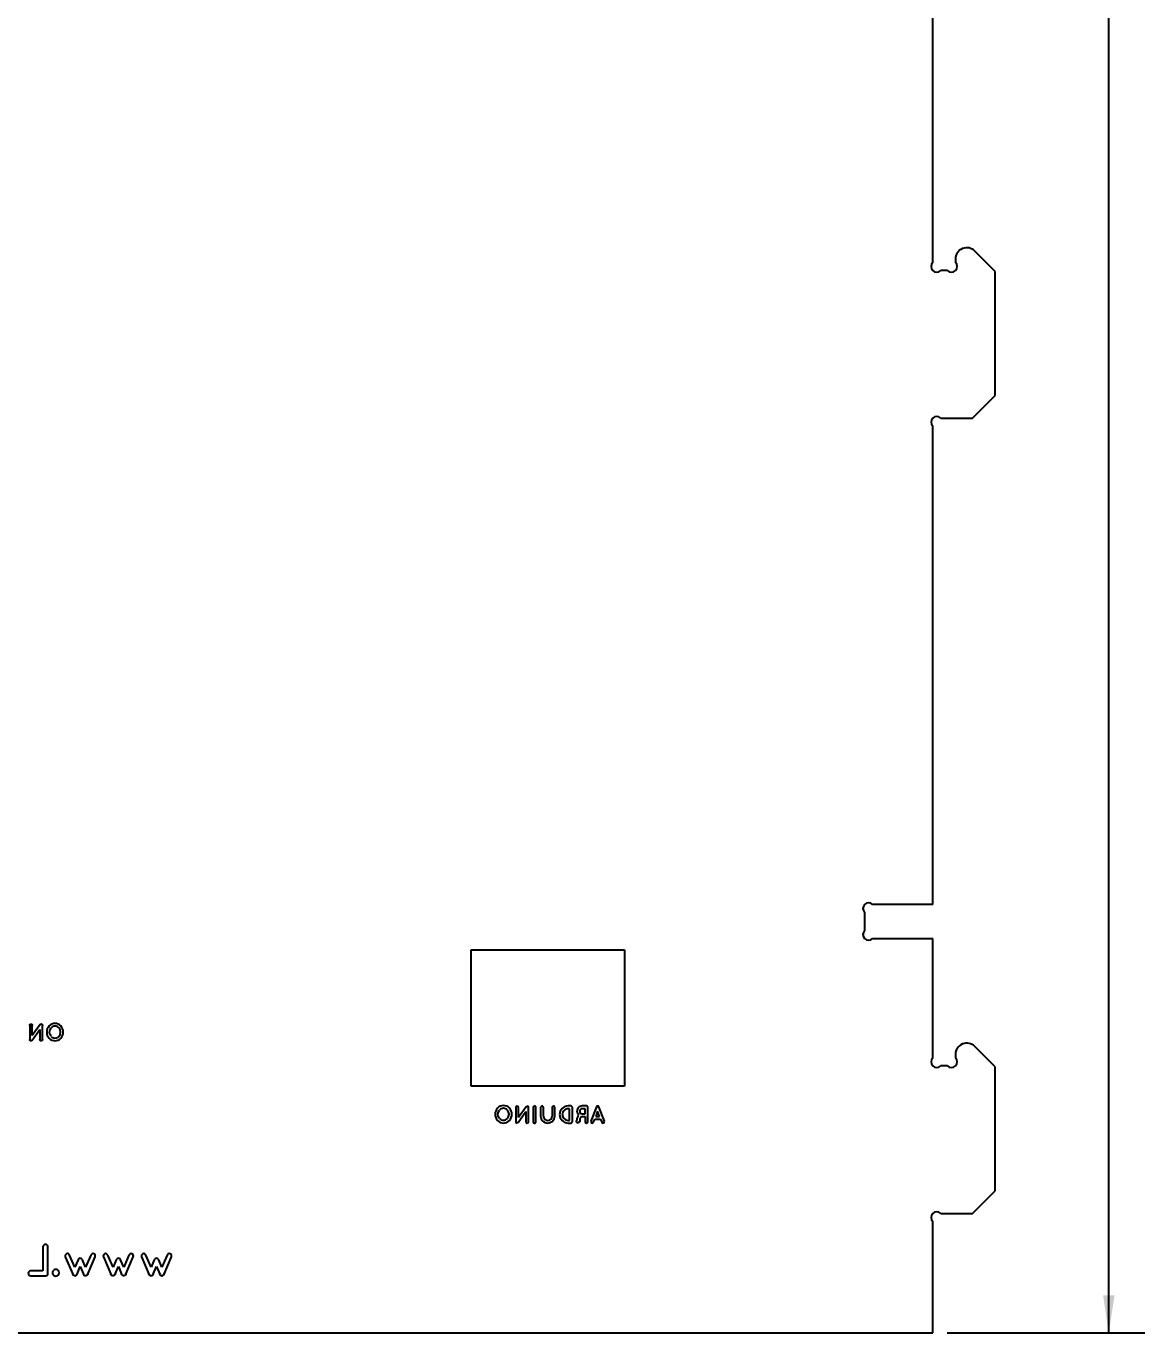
# Model space of a CAD drawing. Extents: x 29 to 408, y 62 to 292.
# Drawn here: x 309.3 to 407.8, y 62.4 to 177.4 of the extents above; entities that cross this region are included whole.
import ezdxf
from ezdxf.enums import TextEntityAlignment as Align

# ---------------------------------------------------------------- set-up
doc = ezdxf.new("R2010")
doc.units = 0
doc.layers.get('0').update_dxf_attribs({"linetype": 'CONTINUOUS'})
doc.dimstyles.new('SLDDIMSTYLE0', dxfattribs={"dimtxt": 3.175, "dimasz": 3.302, "dimexe": 0, "dimexo": 0.0625, "dimgap": 0.79375, "dimtad": 0, "dimtih": 1, "dimtoh": 1, "dimrnd": 1e-09, "dimzin": 12, "dimsah": 1, "dimcen": 0.09, "dimazin": 3, "dimtfac": 1, "dimtofl": 0, "dimtmove": 0, "dimatfit": 3})

# ---------------------------------------------------------------- blocks, each defined once
blk = doc.blocks.new('*D1')
at = {"color": 7, "linetype": 'CONTINUOUS'}
for p, q in [((390.42, 292.39), (407.83, 292.39)), ((404.65, 292.39), (404.65, 184.63)), ((404.65, 62.39), (404.65, 179.6)), ((390.42, 62.39), (407.83, 62.39))]:
    blk.add_line(p, q, dxfattribs=at)
for points in [[(404.65, 292.39), (404.15, 289.09), (405.16, 289.09)], [(404.65, 62.39), (405.16, 65.7), (404.15, 65.7)]]:
    blk.add_solid(points, dxfattribs=at)
at = {"color": 7, "linetype": 'CONTINUOUS', "width": 0.7}
blk.add_text('230', height=3.175, dxfattribs=at).set_placement((401.14, 179.6), align=Align.BOTTOM_LEFT)

msp = doc.modelspace()

# ---------------------------------------------------------------- linework, layer by layer
at = {"color": 7, "linetype": 'CONTINUOUS'}
for p, q in [((389.154, 156.6), (389.154, 212.186)), ((394.654, 155.808), (392.861, 157.6)), ((391.154, 156.893), (391.154, 156.6)), ((390.447, 155.893), (389.861, 155.893)), ((394.654, 144.893), (394.654, 155.808)), ((392.654, 142.893), (394.654, 144.893)), ((389.861, 142.893), (392.654, 142.893)), ((389.154, 100.093), (389.154, 142.186)), ((389.154, 100.093), (383.861, 100.093)), ((383.154, 99.386), (383.154, 97.8)), ((383.861, 97.093), (389.154, 97.093)), ((389.154, 86.6), (389.154, 97.093)), ((348.504, 96.093), (362.004, 96.093)), ((348.504, 84.093), (348.504, 96.093)), ((362.004, 96.093), (362.004, 84.093)), ((309.648, 89.449), (309.648, 88.211)), ((309.863, 88.149), (310.545, 89.095)), ((310.569, 89.524), (309.88, 88.571)), ((309.88, 88.571), (309.88, 89.449)), ((310.545, 89.095), (310.545, 88.211)), ((310.778, 88.211), (310.778, 89.452)), ((394.654, 85.808), (392.861, 87.6)), ((391.154, 86.893), (391.154, 86.6)), ((390.447, 85.893), (389.861, 85.893)), ((394.654, 74.893), (394.654, 85.808)), ((362.004, 84.093), (348.504, 84.093)), ((352.437, 82.222), (352.437, 80.973)), ((352.654, 80.91), (353.342, 81.865)), ((353.366, 82.298), (352.671, 81.336)), ((352.671, 81.336), (352.671, 82.222)), ((353.342, 81.865), (353.342, 80.973)), ((353.576, 80.973), (353.576, 82.224)), ((353.981, 82.242), (353.981, 80.973)), ((354.219, 80.973), (354.219, 82.242)), ((354.632, 82.242), (354.632, 81.476)), ((354.871, 81.476), (354.871, 82.242)), ((355.637, 82.242), (355.637, 81.476)), ((355.875, 81.476), (355.875, 82.242)), ((357.305, 82.36), (357.052, 82.36)), ((357.185, 82.121), (357.052, 82.121)), ((357.185, 81.093), (357.185, 82.121)), ((357.424, 80.973), (357.424, 82.242)), ((358.68, 82.36), (358.295, 82.36)), ((358.559, 82.121), (358.295, 82.121)), ((358.295, 81.678), (358.559, 81.678)), ((358.559, 81.678), (358.559, 82.121)), ((358.798, 80.973), (358.798, 82.242)), ((359.538, 82.282), (359.062, 81.016)), ((359.652, 81.908), (359.477, 81.446)), ((359.826, 81.446), (359.652, 81.908)), ((360.241, 81.016), (359.766, 82.282)), ((357.052, 81.093), (357.185, 81.093)), ((357.052, 80.855), (357.305, 80.855)), ((357.895, 80.876), (357.897, 80.876)), ((358.305, 81.439), (358.559, 81.439)), ((358.559, 81.439), (358.559, 80.973)), ((359.284, 80.93), (359.389, 81.209)), ((359.389, 81.209), (359.912, 81.209)), ((359.477, 81.446), (359.826, 81.446)), ((359.912, 81.209), (360.017, 80.93)), ((392.654, 72.893), (394.654, 74.893)), ((389.861, 72.893), (392.654, 72.893)), ((389.154, 62.393), (389.154, 72.186)), ((310.814, 69.964), (310.814, 67.859)), ((311.251, 67.638), (311.251, 69.964)), ((312.784, 69.077), (313.435, 67.547)), ((313.628, 68.17), (313.163, 69.231)), ((315.036, 69.231), (314.571, 68.17)), ((314.764, 67.547), (315.411, 69.077)), ((316.14, 69.077), (316.79, 67.547)), ((316.983, 68.17), (316.518, 69.231)), ((318.391, 69.231), (317.926, 68.17)), ((318.119, 67.547), (318.766, 69.077)), ((319.495, 69.077), (320.145, 67.547)), ((320.338, 68.17), (319.873, 69.231)), ((321.746, 69.231), (321.281, 68.17)), ((321.474, 67.547), (322.121, 69.077)), ((310.814, 67.859), (309.745, 67.859)), ((313.908, 68.829), (313.628, 68.17)), ((313.814, 67.547), (314.101, 68.229)), ((314.101, 68.229), (314.381, 67.547)), ((314.571, 68.17), (314.295, 68.829)), ((317.263, 68.829), (316.983, 68.17)), ((317.169, 67.547), (317.457, 68.229)), ((317.457, 68.229), (317.737, 67.547)), ((317.926, 68.17), (317.65, 68.829)), ((320.619, 68.829), (320.338, 68.17)), ((320.524, 67.547), (320.812, 68.229)), ((320.812, 68.229), (321.092, 67.547)), ((321.281, 68.17), (321.005, 68.829)), ((309.745, 67.421), (311.034, 67.421)), ((313.581, 67.425), (313.589, 67.425)), ((313.664, 67.425), (313.672, 67.425)), ((313.699, 67.433), (313.703, 67.437)), ((313.703, 67.437), (313.707, 67.437)), ((313.743, 67.46), (313.743, 67.464)), ((314.401, 67.516), (314.401, 67.512)), ((314.401, 67.512), (314.425, 67.488)), ((314.429, 67.484), (314.452, 67.46)), ((314.488, 67.437), (314.496, 67.437)), ((314.524, 67.425), (314.531, 67.425)), ((314.61, 67.425), (314.622, 67.425)), ((314.717, 67.484), (314.725, 67.488)), ((316.936, 67.425), (316.944, 67.425)), ((317.019, 67.425), (317.027, 67.425)), ((317.054, 67.433), (317.058, 67.437)), ((317.058, 67.437), (317.062, 67.437)), ((317.098, 67.46), (317.098, 67.464)), ((317.756, 67.516), (317.756, 67.512)), ((317.756, 67.512), (317.78, 67.488)), ((317.784, 67.484), (317.807, 67.46)), ((317.843, 67.437), (317.851, 67.437)), ((317.879, 67.425), (317.887, 67.425)), ((317.965, 67.425), (317.977, 67.425)), ((318.072, 67.484), (318.08, 67.488)), ((320.291, 67.425), (320.299, 67.425)), ((320.374, 67.425), (320.382, 67.425)), ((320.41, 67.433), (320.414, 67.437)), ((320.414, 67.437), (320.418, 67.437)), ((320.453, 67.46), (320.453, 67.464)), ((321.111, 67.516), (321.111, 67.512)), ((321.111, 67.512), (321.135, 67.488)), ((321.139, 67.484), (321.163, 67.46)), ((321.198, 67.437), (321.206, 67.437)), ((321.234, 67.425), (321.242, 67.425)), ((321.321, 67.425), (321.332, 67.425)), ((321.427, 67.484), (321.435, 67.488)), ((216.754, 62.393), (389.154, 62.393))]:
    msp.add_line(p, q, dxfattribs=at)
for points in [[(309.648, 89.449), (309.652, 89.49), (309.664, 89.519), (309.68, 89.538), (309.698, 89.551), (309.733, 89.563), (309.765, 89.565), (309.797, 89.563), (309.831, 89.551), (309.849, 89.538), (309.864, 89.519), (309.876, 89.49), (309.88, 89.449)], [(310.569, 89.524), (310.596, 89.554), (310.622, 89.571), (310.647, 89.578), (310.669, 89.577), (310.703, 89.567), (310.727, 89.552), (310.746, 89.538), (310.758, 89.525), (310.769, 89.509), (310.776, 89.486), (310.778, 89.452)], [(311.388, 88.861), (311.437, 89.089), (311.533, 89.234)], [(311.533, 88.49), (311.419, 88.678), (311.388, 88.861)], [(309.863, 88.149), (309.856, 88.139), (309.839, 88.12), (309.815, 88.102), (309.786, 88.094), (309.747, 88.094), (309.72, 88.098), (309.689, 88.112), (309.674, 88.126), (309.661, 88.146), (309.651, 88.174), (309.648, 88.211)], [(310.778, 88.211), (310.774, 88.169), (310.762, 88.14), (310.746, 88.119), (310.729, 88.107), (310.694, 88.095), (310.661, 88.093), (310.629, 88.095), (310.596, 88.107), (310.578, 88.119), (310.562, 88.14), (310.55, 88.169), (310.545, 88.211)], [(350.869, 81.629), (350.919, 81.859), (351.015, 82.005)], [(358.002, 81.545), (357.87, 81.722), (357.834, 81.898)], [(351.015, 81.255), (350.9, 81.445), (350.869, 81.629)], [(352.643, 80.898), (352.598, 80.864), (352.555, 80.855)], [(352.654, 80.91), (352.649, 80.903), (352.643, 80.898)], [(357.847, 81.106), (357.855, 81.161), (357.856, 81.233)], [(357.895, 80.876), (357.863, 80.879), (357.847, 80.883)], [(357.856, 81.233), (357.88, 81.374), (357.927, 81.465)], [(357.981, 80.9), (357.93, 80.879), (357.897, 80.876)], [(357.927, 81.465), (357.967, 81.514), (358.002, 81.545)], [(358.05, 80.975), (358.015, 80.928), (357.981, 80.9)], [(358.095, 81.233), (358.08, 81.068), (358.05, 80.975)], [(358.12, 81.326), (358.101, 81.28), (358.095, 81.233)], [(358.185, 81.388), (358.144, 81.355), (358.12, 81.326)], [(358.305, 81.439), (358.247, 81.42), (358.185, 81.388)], [(359.174, 80.855), (359.15, 80.857), (359.133, 80.861)], [(360.17, 80.861), (360.148, 80.856), (360.129, 80.855)], [(313.451, 67.516), (313.44, 67.535), (313.435, 67.547)], [(313.475, 67.488), (313.462, 67.501), (313.455, 67.512)], [(313.506, 67.464), (313.493, 67.474), (313.482, 67.484)], [(313.51, 67.456), (313.51, 67.458), (313.509, 67.46), (313.508, 67.461), (313.507, 67.462), (313.506, 67.463), (313.506, 67.464)], [(313.546, 67.437), (313.524, 67.446), (313.51, 67.456)], [(313.581, 67.425), (313.562, 67.431), (313.549, 67.433)], [(313.628, 67.421), (313.605, 67.422), (313.589, 67.425)], [(313.664, 67.425), (313.644, 67.421), (313.628, 67.421)], [(313.699, 67.433), (313.682, 67.43), (313.672, 67.425)], [(313.743, 67.46), (313.723, 67.444), (313.707, 67.437)], [(313.774, 67.488), (313.774, 67.487), (313.774, 67.486), (313.773, 67.486), (313.772, 67.485), (313.77, 67.484), (313.766, 67.484)], [(313.794, 67.512), (313.784, 67.498), (313.774, 67.488)], [(313.814, 67.547), (313.806, 67.531), (313.798, 67.516)], [(314.401, 67.516), (314.389, 67.535), (314.381, 67.547)], [(314.488, 67.437), (314.47, 67.447), (314.452, 67.46)], [(314.571, 67.421), (314.55, 67.422), (314.531, 67.425)], [(314.61, 67.425), (314.59, 67.421), (314.571, 67.421)], [(314.646, 67.433), (314.632, 67.43), (314.622, 67.425)], [(314.689, 67.46), (314.67, 67.444), (314.654, 67.437)], [(314.693, 67.464), (314.693, 67.462), (314.693, 67.461), (314.692, 67.461), (314.692, 67.461), (314.692, 67.46), (314.691, 67.46), (314.689, 67.46)], [(314.717, 67.484), (314.7, 67.472), (314.693, 67.464)], [(314.74, 67.512), (314.731, 67.498), (314.725, 67.488)], [(314.744, 67.516), (314.744, 67.513), (314.744, 67.512), (314.744, 67.512), (314.744, 67.512), (314.743, 67.512), (314.742, 67.512), (314.74, 67.512)], [(314.764, 67.547), (314.753, 67.531), (314.744, 67.516)], [(316.806, 67.516), (316.796, 67.535), (316.79, 67.547)], [(316.83, 67.488), (316.817, 67.501), (316.81, 67.512)], [(316.861, 67.464), (316.848, 67.474), (316.838, 67.484)], [(316.865, 67.456), (316.865, 67.458), (316.864, 67.46), (316.863, 67.461), (316.862, 67.462), (316.861, 67.463), (316.861, 67.464)], [(316.901, 67.437), (316.88, 67.446), (316.865, 67.456)], [(316.936, 67.425), (316.917, 67.431), (316.905, 67.433)], [(316.983, 67.421), (316.96, 67.422), (316.944, 67.425)], [(317.019, 67.425), (316.999, 67.421), (316.983, 67.421)], [(317.054, 67.433), (317.038, 67.43), (317.027, 67.425)], [(317.098, 67.46), (317.078, 67.444), (317.062, 67.437)], [(317.129, 67.488), (317.129, 67.487), (317.129, 67.486), (317.128, 67.486), (317.127, 67.485), (317.125, 67.484), (317.121, 67.484)], [(317.149, 67.512), (317.139, 67.498), (317.129, 67.488)], [(317.169, 67.547), (317.161, 67.531), (317.153, 67.516)], [(317.756, 67.516), (317.744, 67.535), (317.737, 67.547)], [(317.843, 67.437), (317.825, 67.447), (317.807, 67.46)], [(317.926, 67.421), (317.905, 67.422), (317.887, 67.425)], [(317.965, 67.425), (317.945, 67.421), (317.926, 67.421)], [(318.001, 67.433), (317.987, 67.43), (317.977, 67.425)], [(318.044, 67.46), (318.026, 67.444), (318.009, 67.437)], [(318.048, 67.464), (318.048, 67.462), (318.048, 67.461), (318.048, 67.461), (318.047, 67.461), (318.047, 67.46), (318.046, 67.46), (318.044, 67.46)], [(318.072, 67.484), (318.055, 67.472), (318.048, 67.464)], [(318.095, 67.512), (318.087, 67.498), (318.08, 67.488)], [(318.099, 67.516), (318.099, 67.513), (318.099, 67.512), (318.099, 67.512), (318.099, 67.512), (318.098, 67.512), (318.097, 67.512), (318.095, 67.512)], [(318.119, 67.547), (318.108, 67.531), (318.099, 67.516)], [(320.161, 67.516), (320.151, 67.535), (320.145, 67.547)], [(320.185, 67.488), (320.172, 67.501), (320.165, 67.512)], [(320.216, 67.464), (320.203, 67.474), (320.193, 67.484)], [(320.22, 67.456), (320.22, 67.458), (320.219, 67.46), (320.218, 67.461), (320.217, 67.462), (320.216, 67.463), (320.216, 67.464)], [(320.256, 67.437), (320.235, 67.446), (320.22, 67.456)], [(320.291, 67.425), (320.272, 67.431), (320.26, 67.433)], [(320.338, 67.421), (320.315, 67.422), (320.299, 67.425)], [(320.374, 67.425), (320.354, 67.421), (320.338, 67.421)], [(320.41, 67.433), (320.393, 67.43), (320.382, 67.425)], [(320.453, 67.46), (320.433, 67.444), (320.418, 67.437)], [(320.485, 67.488), (320.484, 67.487), (320.484, 67.486), (320.483, 67.486), (320.483, 67.485), (320.48, 67.484), (320.477, 67.484)], [(320.504, 67.512), (320.495, 67.498), (320.485, 67.488)], [(320.524, 67.547), (320.517, 67.531), (320.508, 67.516)], [(321.111, 67.516), (321.099, 67.535), (321.092, 67.547)], [(321.198, 67.437), (321.18, 67.447), (321.163, 67.46)], [(321.281, 67.421), (321.26, 67.422), (321.242, 67.425)], [(321.321, 67.425), (321.3, 67.421), (321.281, 67.421)], [(321.356, 67.433), (321.343, 67.43), (321.332, 67.425)], [(321.399, 67.46), (321.381, 67.444), (321.364, 67.437)], [(321.403, 67.464), (321.403, 67.462), (321.403, 67.461), (321.403, 67.461), (321.402, 67.461), (321.402, 67.46), (321.401, 67.46), (321.399, 67.46)], [(321.427, 67.484), (321.411, 67.472), (321.403, 67.464)], [(321.451, 67.512), (321.442, 67.498), (321.435, 67.488)], [(321.455, 67.516), (321.455, 67.513), (321.454, 67.512), (321.454, 67.512), (321.454, 67.512), (321.453, 67.512), (321.453, 67.512), (321.451, 67.512)], [(321.474, 67.547), (321.463, 67.531), (321.455, 67.516)]]:
    msp.add_lwpolyline(points, dxfattribs=at)
for centre, radius, start, end in [((392.154, 156.893), 1, 45, 180), ((389.507, 156.247), 0.5, 135, 315), ((390.8, 156.247), 0.5, 225, 45), ((389.507, 142.54), 0.5, 45, 225), ((383.507, 99.74), 0.5, 45, 225), ((383.507, 97.447), 0.5, 135, 315), ((311.928, 88.861), 0.783, 136.45592, 223.54408), ((311.876, 88.929), 0.699, 42.39026, 137.60974), ((311.874, 88.925), 0.461, 42.20933, 137.79067), ((311.814, 88.862), 0.548, 317.19199, 42.80801), ((311.813, 88.861), 0.791, 317.0196, 42.9804), ((311.876, 88.793), 0.699, 222.43363, 317.56637), ((311.874, 88.795), 0.458, 221.77796, 318.22204), ((392.154, 86.893), 1, 45, 180), ((389.507, 86.247), 0.5, 135, 315), ((390.8, 86.247), 0.5, 225, 45), ((351.413, 81.629), 0.79, 136.4507, 223.5493), ((351.361, 81.698), 0.705, 42.39171, 137.60829), ((351.359, 81.693), 0.464, 42.20197, 137.79803), ((351.299, 81.63), 0.552, 317.16093, 42.83907), ((351.298, 81.629), 0.798, 317.02126, 42.97874), ((352.555, 82.22), 0.119, 90.15163, 178.8058), ((352.554, 82.222), 0.117, 0.33539, 89.66553), ((353.461, 82.226), 0.119, 54.74495, 143.19514), ((353.46, 82.23), 0.116, 357.45273, 53.68468), ((354.1, 82.24), 0.12, 89.66678, 179.30398), ((354.103, 82.243), 0.117, 359.2872, 90.7119), ((354.749, 82.243), 0.117, 89.29198, 180.70892), ((354.753, 82.241), 0.118, 0.06484, 90.97857), ((355.756, 82.24), 0.12, 89.66216, 179.29443), ((355.758, 82.243), 0.117, 359.28271, 90.71639), ((357.052, 81.609), 0.751, 90.00558, 179.99101), ((357.051, 81.61), 0.511, 89.94959, 180.04936), ((357.307, 82.243), 0.117, 359.27481, 90.72429), ((358.294, 81.9), 0.46, 89.93837, 180.33071), ((358.295, 81.9), 0.222, 90.0293, 180.52592), ((358.294, 81.899), 0.22, 180.29959, 270.26738), ((358.681, 82.243), 0.117, 359.29341, 90.7129), ((359.648, 82.24), 0.118, 88.14659, 158.74084), ((359.654, 82.238), 0.12, 21.93084, 91.17483), ((351.361, 81.56), 0.705, 222.42917, 317.57083), ((351.359, 81.561), 0.461, 221.73228, 318.26772), ((352.556, 80.974), 0.119, 180.38208, 269.61702), ((353.461, 80.973), 0.119, 180.14677, 268.81068), ((353.458, 80.972), 0.118, 269.82296, 0.17794), ((354.1, 80.974), 0.12, 180.58779, 270.44145), ((354.103, 80.971), 0.117, 269.28438, 0.71652), ((355.254, 81.476), 0.621, 179.99455, 270.00854), ((355.253, 81.475), 0.382, 179.90129, 270.10345), ((355.253, 81.477), 0.383, 270.07055, 359.92917), ((355.255, 81.475), 0.62, 269.88434, 0.11532), ((357.053, 81.607), 0.752, 179.78386, 269.88917), ((357.054, 81.607), 0.514, 179.76428, 269.75668), ((357.306, 80.972), 0.118, 269.8164, 0.1845), ((357.884, 80.995), 0.119, 161.36773, 251.7601), ((357.882, 80.995), 0.116, 107.31467, 161.03825), ((358.679, 80.974), 0.12, 180.61151, 270.42482), ((358.68, 80.973), 0.118, 269.82623, 0.16745), ((359.177, 80.975), 0.122, 160.39486, 248.83508), ((359.175, 80.971), 0.116, 269.45798, 339.46319), ((360.129, 80.975), 0.121, 202.1188, 270.00655), ((360.126, 80.975), 0.122, 291.06745, 19.67527), ((389.507, 72.54), 0.5, 45, 225), ((311.033, 69.962), 0.219, 89.62936, 179.3397), ((311.035, 69.965), 0.216, 359.83126, 90.1696), ((312.977, 69.156), 0.208, 112.0423, 202.38212), ((312.976, 69.167), 0.197, 18.70675, 112.96758), ((315.222, 69.168), 0.196, 67.61861, 161.33894), ((315.223, 69.159), 0.204, 336.51434, 69.03191), ((316.332, 69.156), 0.208, 112.04041, 202.38134), ((316.331, 69.167), 0.197, 18.70604, 112.96708), ((318.577, 69.168), 0.196, 67.62075, 161.3368), ((318.578, 69.159), 0.204, 336.51123, 69.03503), ((319.687, 69.156), 0.208, 112.04041, 202.38134), ((319.686, 69.167), 0.197, 18.70943, 112.9649), ((321.932, 69.168), 0.196, 67.62125, 161.3363), ((321.934, 69.159), 0.204, 336.51123, 69.03503), ((309.749, 67.637), 0.221, 91.18605, 179.86686), ((311.952, 67.687), 0.294, 89.80595, 270.19405), ((311.951, 67.687), 0.294, 270.31709, 89.68291), ((314.096, 68.752), 0.203, 88.57503, 157.71946), ((314.102, 68.744), 0.211, 23.6226, 90.0566), ((317.452, 68.751), 0.203, 88.59001, 157.70449), ((317.457, 68.744), 0.211, 23.62605, 90.05517), ((320.807, 68.751), 0.203, 88.60438, 157.69214), ((320.812, 68.744), 0.211, 23.66094, 90.04254), ((309.748, 67.641), 0.22, 180.91351, 269.08735), ((311.035, 67.637), 0.216, 269.81428, 0.18485), ((313.455, 67.515), 0.00366, 174.04495, 275.92853), ((313.483, 67.495), 0.0112, 220.85472, 267.03878), ((313.546, 67.433), 0.00355, 354.78226, 96.55309), ((313.724, 67.511), 0.0506, 292.18973, 327.6742), ((313.794, 67.515), 0.00362, 264.62916, 6.68485), ((314.428, 67.488), 0.00354, 174.53016, 276.70373), ((314.496, 67.433), 0.00354, 354.55189, 96.67507), ((314.499, 67.391), 0.0417, 54.21972, 89.29672), ((314.653, 67.429), 0.00824, 83.3211, 148.28217), ((316.81, 67.515), 0.00363, 173.51369, 275.2807), ((316.838, 67.495), 0.0112, 220.85472, 267.03878), ((316.901, 67.433), 0.00355, 354.78226, 96.55309), ((317.079, 67.511), 0.0506, 292.18973, 327.6742), ((317.149, 67.515), 0.00363, 264.69746, 6.50816), ((317.783, 67.488), 0.00355, 174.69086, 276.65141), ((317.851, 67.433), 0.00355, 354.78226, 96.55309), ((317.854, 67.391), 0.0415, 54.10539, 89.40042), ((318.008, 67.429), 0.00806, 83.06195, 149.00727), ((320.165, 67.515), 0.00363, 173.51369, 275.2807), ((320.193, 67.495), 0.0112, 220.9007, 266.99279), ((320.256, 67.433), 0.00354, 354.6541, 96.68125), ((320.434, 67.511), 0.0506, 292.19697, 327.64918), ((320.505, 67.515), 0.00366, 263.89166, 6.13486), ((321.139, 67.488), 0.00355, 174.75177, 276.59051), ((321.206, 67.433), 0.00355, 354.78226, 96.55309), ((321.209, 67.391), 0.0422, 54.39793, 89.10788), ((321.363, 67.428), 0.00841, 83.50568, 147.59807)]:
    msp.add_arc(centre, radius, start, end, dxfattribs=at)

# ---------------------------------------------------------------- dimensions: what is measured, and where the dimension line sits
dim = msp.add_linear_dim(base=(404.654, 62.393), p1=(389.154, 292.393), p2=(389.154, 62.393), angle=90, dimstyle='SLDDIMSTYLE0', dxfattribs=at)
dim.commit()
dim.dimension.update_dxf_attribs({"geometry": '*D1', "text_midpoint": (404.654, 182.114), "dimtype": 160})

doc.saveas('drawing.dxf')
